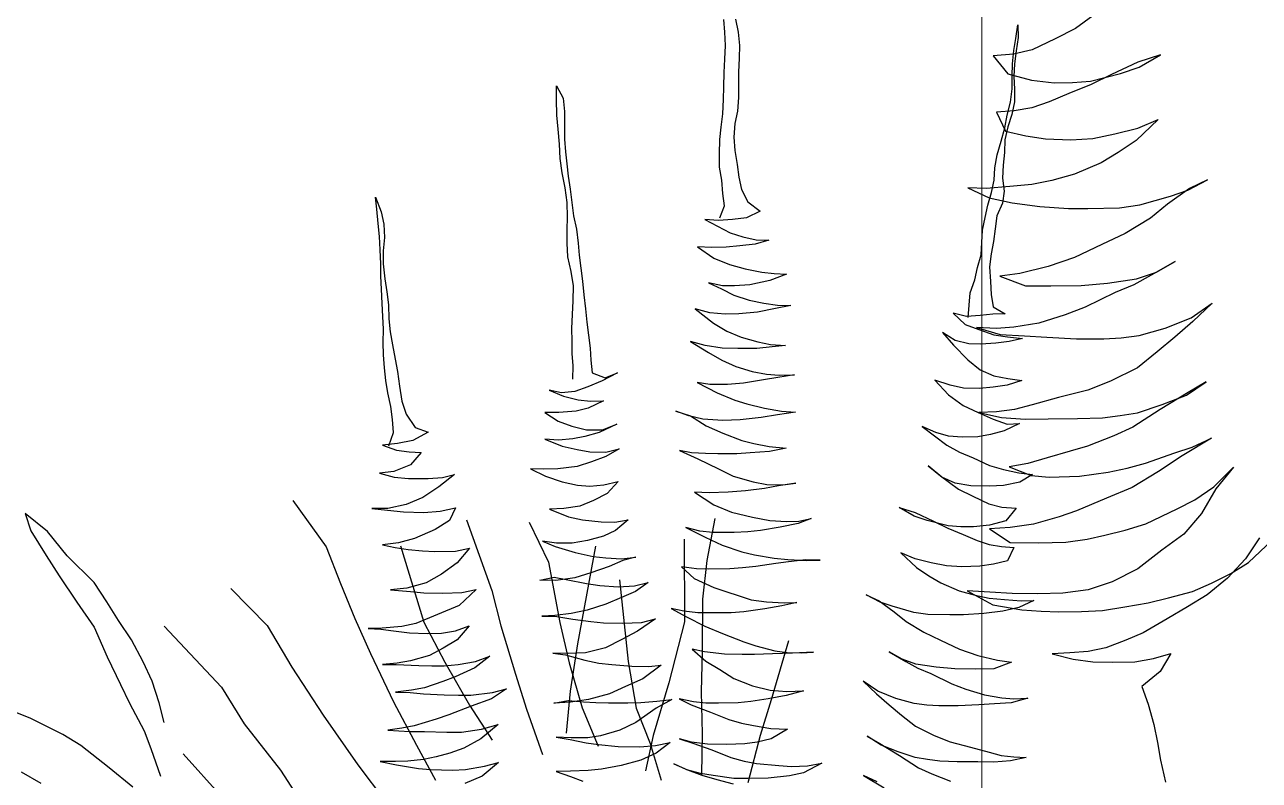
# Model space of a CAD drawing. Header units: metres. Extents: x -58 to 722, y -1100 to 345.
# Drawn here: x 31.8569 to 32.3142, y 104.2276 to 104.5075 of the extents above; entities that cross this region are included whole.
import ezdxf

# ---------------------------------------------------------------- set-up
doc = ezdxf.new("R2010")
doc.units = ezdxf.units.M
doc.header["$MEASUREMENT"] = 0
doc.layers.add('FSR_ARQ_005VEGETACION', color=64, linetype='Continuous')
doc.layers.add('FSR_ARQ_010MUROBAJO', color=33, linetype='Continuous')

# ---------------------------------------------------------------- blocks, each defined once
blk = doc.blocks.new('arbustos 01')
at = {"layer": 'FSR_ARQ_005VEGETACION', "color": 103}
for p, q in [((189.20934, -31.48216), (189.22001, -31.49)), ((188.44885, -31.48852), (188.44868, -31.49366)), ((188.44964, -31.49412), (188.44885, -31.48852)), ((188.56501, -31.48622), (188.56389, -31.4915)), ((188.56939, -31.49154), (188.56991, -31.48627)), ((188.44868, -31.49366), (188.44947, -31.49915)), ((188.56389, -31.4915), (188.56336, -31.497)), ((188.5691, -31.49704), (188.56939, -31.49154)), ((189.22001, -31.49), (189.22833, -31.49422)), ((188.45043, -31.49913), (188.44964, -31.49412)), ((188.56336, -31.497), (188.56355, -31.50226)), ((188.56942, -31.50266), (188.5691, -31.49704)), ((189.22833, -31.49422), (189.23784, -31.49879)), ((189.23784, -31.49879), (189.24551, -31.50061)), ((188.44947, -31.49915), (188.45026, -31.50451)), ((188.4511, -31.50462), (188.45043, -31.49913)), ((188.56355, -31.50226), (188.56375, -31.50799)), ((188.56973, -31.50815), (188.56942, -31.50266)), ((189.1938, -31.50589), (189.18498, -31.50081)), ((189.18498, -31.50081), (189.19434, -31.50385)), ((189.19434, -31.50385), (189.20522, -31.50895)), ((189.24551, -31.50061), (189.25388, -31.50123)), ((189.25388, -31.50123), (189.2478, -31.50868)), ((188.45026, -31.50451), (188.45045, -31.50977)), ((188.45117, -31.50964), (188.4511, -31.50462)), ((188.56375, -31.50799), (188.56382, -31.51325)), ((188.56981, -31.51401), (188.56973, -31.50815)), ((189.20146, -31.50856), (189.1938, -31.50589)), ((189.2139, -31.51163), (189.20146, -31.50856)), ((189.20522, -31.50895), (189.21354, -31.513)), ((189.2478, -31.50868), (189.23819, -31.51128)), ((188.45045, -31.50977), (188.45016, -31.51492)), ((188.45124, -31.5149), (188.45117, -31.50964)), ((188.56382, -31.51325), (188.56377, -31.51839)), ((188.57, -31.51927), (188.56981, -31.51401)), ((188.63866, -31.51355), (188.63598, -31.51873)), ((188.63874, -31.51917), (188.63866, -31.51355)), ((189.21354, -31.513), (189.22272, -31.51671)), ((189.22124, -31.51225), (189.2139, -31.51163)), ((189.22877, -31.51235), (189.22124, -31.51225)), ((189.23819, -31.51128), (189.22877, -31.51235)), ((188.45016, -31.51492), (188.45023, -31.52017)), ((188.45191, -31.52027), (188.45124, -31.5149)), ((188.56377, -31.51839), (188.56421, -31.52401)), ((188.63598, -31.51873), (188.63546, -31.52423)), ((188.63859, -31.52575), (188.63874, -31.51917)), ((189.22272, -31.51671), (189.23088, -31.52024)), ((188.45023, -31.52017), (188.45138, -31.52542)), ((188.45318, -31.52563), (188.45191, -31.52027)), ((188.56421, -31.52401), (188.56535, -31.52913)), ((188.57032, -31.52512), (188.57, -31.51927)), ((188.63546, -31.52423), (188.63541, -31.52961)), ((189.23088, -31.52024), (189.23803, -31.52273)), ((189.23803, -31.52273), (189.2452, -31.52386)), ((189.2452, -31.52386), (189.25254, -31.52447)), ((188.45138, -31.52542), (188.453, -31.53054)), ((188.4542, -31.53088), (188.45318, -31.52563)), ((188.56535, -31.52913), (188.56579, -31.53474)), ((188.57099, -31.53061), (188.57032, -31.52512)), ((188.63807, -31.53149), (188.63859, -31.52575)), ((189.19432, -31.53103), (189.18599, -31.5275)), ((189.18599, -31.5275), (189.1951, -31.53617)), ((189.25254, -31.52447), (189.24884, -31.53228)), ((188.453, -31.53054), (188.45415, -31.5359)), ((188.45571, -31.53636), (188.4542, -31.53088)), ((188.57154, -31.53574), (188.57099, -31.53061)), ((188.63541, -31.52961), (188.63537, -31.53559)), ((188.63755, -31.53759), (188.63807, -31.53149)), ((189.20386, -31.53338), (189.19432, -31.53103)), ((189.2129, -31.53522), (189.20386, -31.53338)), ((189.24044, -31.53422), (189.23239, -31.53548)), ((189.24884, -31.53228), (189.24044, -31.53422)), ((188.45415, -31.5359), (188.45434, -31.54104)), ((188.45735, -31.54207), (188.45571, -31.53636)), ((188.56579, -31.53474), (188.56527, -31.54025)), ((188.57162, -31.5416), (188.57154, -31.53574)), ((188.63537, -31.53559), (188.63508, -31.54074)), ((188.63715, -31.54358), (188.63755, -31.53759)), ((189.1951, -31.53617), (189.20239, -31.54106)), ((189.22195, -31.53585), (189.2129, -31.53522)), ((189.23239, -31.53548), (189.22195, -31.53585)), ((188.45434, -31.54104), (188.45489, -31.54629)), ((188.45837, -31.54732), (188.45735, -31.54207)), ((188.56527, -31.54025), (188.56439, -31.546)), ((188.57157, -31.5471), (188.57162, -31.5416)), ((188.63508, -31.54074), (188.63443, -31.54577)), ((188.6364, -31.54944), (188.63715, -31.54358)), ((189.20239, -31.54106), (189.20951, -31.54526)), ((188.45489, -31.54629), (188.4552, -31.55155)), ((188.45856, -31.55246), (188.45837, -31.54732)), ((188.56439, -31.546), (188.56374, -31.55127)), ((188.57069, -31.55237), (188.57157, -31.5471)), ((188.63443, -31.54577), (188.6339, -31.55079)), ((188.63517, -31.55556), (188.6364, -31.54944)), ((189.20951, -31.54526), (189.22039, -31.55002)), ((188.4552, -31.55155), (188.45444, -31.55694)), ((188.45971, -31.55746), (188.45856, -31.55246)), ((188.56374, -31.55127), (188.56261, -31.5563)), ((188.57029, -31.55787), (188.57069, -31.55237)), ((188.6339, -31.55079), (188.63314, -31.55618)), ((189.17379, -31.55657), (189.16564, -31.55236)), ((189.16564, -31.55236), (189.17312, -31.55588)), ((189.22039, -31.55002), (189.22976, -31.55254)), ((189.22976, -31.55254), (189.23794, -31.55419)), ((189.23794, -31.55419), (189.247, -31.555)), ((188.45444, -31.55694), (188.4551, -31.56195)), ((188.46121, -31.5627), (188.45971, -31.55746)), ((188.56261, -31.5563), (188.55993, -31.56136)), ((188.56964, -31.56302), (188.57029, -31.55787)), ((188.63314, -31.55618), (188.63238, -31.56157)), ((188.63429, -31.56167), (188.63517, -31.55556)), ((188.71316, -31.5594), (188.71085, -31.56541)), ((188.71263, -31.56443), (188.71316, -31.5594)), ((189.17312, -31.55588), (189.18209, -31.56233)), ((189.18094, -31.55906), (189.17379, -31.55657)), ((189.19355, -31.56265), (189.18094, -31.55906)), ((189.25548, -31.55973), (189.24605, -31.56183)), ((189.247, -31.555), (189.25673, -31.55582)), ((189.26426, -31.55558), (189.25548, -31.55973)), ((189.25673, -31.55582), (189.26426, -31.55558)), ((188.4551, -31.56195), (188.45745, -31.56718)), ((188.46236, -31.56783), (188.46121, -31.5627)), ((188.55993, -31.56136), (188.55485, -31.56526)), ((188.57151, -31.568), (188.56964, -31.56302)), ((188.63238, -31.56157), (188.63174, -31.56708)), ((188.63425, -31.56764), (188.63429, -31.56167)), ((188.71211, -31.57029), (188.71263, -31.56443)), ((189.18209, -31.56233), (189.1892, -31.56807)), ((189.20191, -31.56379), (189.19355, -31.56265)), ((189.2149, -31.56414), (189.20191, -31.56379)), ((189.22293, -31.56408), (189.2149, -31.56414)), ((189.23474, -31.56321), (189.22293, -31.56408)), ((189.24605, -31.56183), (189.23474, -31.56321)), ((188.45745, -31.56718), (188.45812, -31.57243)), ((188.46338, -31.57307), (188.46236, -31.56783)), ((188.55485, -31.56526), (188.5605, -31.56793)), ((188.5605, -31.56793), (188.56625, -31.56857)), ((188.56625, -31.56857), (188.57211, -31.56909)), ((188.57211, -31.56909), (188.57772, -31.56865)), ((188.57772, -31.56865), (188.5725, -31.57135)), ((188.63174, -31.56708), (188.6305, -31.5726)), ((188.63432, -31.5729), (188.63425, -31.56764)), ((188.71085, -31.56541), (188.70972, -31.57056)), ((189.1892, -31.56807), (189.19954, -31.57436)), ((188.45812, -31.57243), (188.4589, -31.57768)), ((188.46369, -31.57809), (188.46338, -31.57307)), ((188.56728, -31.57405), (188.56204, -31.5758)), ((188.5725, -31.57135), (188.56728, -31.57405)), ((188.6305, -31.5726), (188.62974, -31.57834)), ((188.63428, -31.5784), (188.63432, -31.5729)), ((188.70972, -31.57056), (188.70944, -31.57607)), ((188.71158, -31.57556), (188.71211, -31.57029)), ((189.19954, -31.57436), (189.20923, -31.57894)), ((188.4589, -31.57768), (188.45981, -31.5828)), ((188.464, -31.58311), (188.46369, -31.57809)), ((188.55656, -31.57695), (188.5513, -31.57714)), ((188.5513, -31.57714), (188.55694, -31.57873)), ((188.56204, -31.5758), (188.55656, -31.57695)), ((188.55694, -31.57873), (188.56329, -31.57949)), ((188.56329, -31.57949), (188.56891, -31.58001)), ((188.56891, -31.58001), (188.57477, -31.58017)), ((188.58075, -31.57985), (188.57399, -31.58448)), ((188.57477, -31.58017), (188.58075, -31.57985)), ((188.62974, -31.57834), (188.62933, -31.58337)), ((188.63412, -31.58402), (188.63428, -31.5784)), ((188.70944, -31.57607), (188.70999, -31.58156)), ((188.7113, -31.58106), (188.71158, -31.57556)), ((189.20923, -31.57894), (189.22044, -31.58422)), ((188.45981, -31.5828), (188.46048, -31.58805)), ((188.46539, -31.58835), (188.464, -31.58311)), ((188.57399, -31.58448), (188.56746, -31.5872)), ((188.62933, -31.58337), (188.62868, -31.58864)), ((188.63264, -31.59002), (188.63412, -31.58402)), ((188.70999, -31.58156), (188.71006, -31.58694)), ((188.71102, -31.58692), (188.7113, -31.58106)), ((189.22044, -31.58422), (189.23133, -31.58796)), ((188.46048, -31.58805), (188.46008, -31.59416)), ((188.46653, -31.59347), (188.46539, -31.58835)), ((188.55423, -31.59025), (188.5491, -31.5908)), ((188.56103, -31.58896), (188.55423, -31.59025)), ((188.56746, -31.5872), (188.56103, -31.58896)), ((188.62868, -31.58864), (188.62804, -31.59403)), ((188.63177, -31.59589), (188.63264, -31.59002)), ((188.71006, -31.58694), (188.70943, -31.59304)), ((188.71097, -31.59194), (188.71102, -31.58692)), ((189.18667, -31.59026), (189.17904, -31.58588)), ((189.17904, -31.58588), (189.18888, -31.59149)), ((189.19484, -31.5931), (189.18667, -31.59026)), ((189.23133, -31.58796), (189.24292, -31.59085)), ((188.46008, -31.59416), (188.4598, -31.59954)), ((188.4684, -31.59882), (188.46653, -31.59347)), ((188.5491, -31.5908), (188.54408, -31.5911)), ((188.54408, -31.5911), (188.55093, -31.59376)), ((188.55093, -31.59376), (188.5592, -31.59556)), ((188.57044, -31.59588), (188.57617, -31.59473)), ((188.57617, -31.59473), (188.57082, -31.59719)), ((188.62804, -31.59403), (188.6274, -31.59965)), ((188.70943, -31.59304), (188.70855, -31.59843)), ((188.71068, -31.59733), (188.71097, -31.59194)), ((189.18888, -31.59149), (189.19601, -31.59551)), ((189.20679, -31.59481), (189.19484, -31.5931)), ((189.21772, -31.59581), (189.20679, -31.59481)), ((189.25111, -31.59199), (189.24063, -31.59595)), ((189.24292, -31.59085), (189.25111, -31.59199)), ((188.4598, -31.59954), (188.45903, -31.60457)), ((188.46882, -31.60384), (188.4684, -31.59882)), ((188.5592, -31.59556), (188.56542, -31.59595)), ((188.56571, -31.59977), (188.55941, -31.60177)), ((188.56542, -31.59595), (188.57044, -31.59588)), ((188.57082, -31.59719), (188.56571, -31.59977)), ((188.6274, -31.59965), (188.62676, -31.6054)), ((188.63185, -31.6021), (188.63177, -31.59589)), ((188.70855, -31.59843), (188.7079, -31.60382)), ((188.7104, -31.60319), (188.71068, -31.59733)), ((189.19601, -31.59551), (189.20366, -31.5987)), ((189.20366, -31.5987), (189.21606, -31.60468)), ((189.2302, -31.59598), (189.21772, -31.59581)), ((189.24063, -31.59595), (189.2302, -31.59598)), ((188.45903, -31.60457), (188.45405, -31.60739)), ((188.46925, -31.60897), (188.46882, -31.60384)), ((188.54772, -31.60384), (188.54222, -31.60404)), ((188.54222, -31.60404), (188.54858, -31.60527)), ((188.55345, -31.60305), (188.54772, -31.60384)), ((188.54858, -31.60527), (188.55601, -31.60672)), ((188.55941, -31.60177), (188.55345, -31.60305)), ((188.58169, -31.60541), (188.57412, -31.61126)), ((188.57562, -31.60705), (188.58169, -31.60541)), ((188.62676, -31.6054), (188.62623, -31.61091)), ((188.63217, -31.60772), (188.63185, -31.6021)), ((188.7079, -31.60382), (188.70774, -31.60956)), ((188.71024, -31.60857), (188.7104, -31.60319)), ((189.1724, -31.60904), (189.16376, -31.60311)), ((189.16376, -31.60311), (189.17169, -31.61057)), ((189.21606, -31.60468), (189.22422, -31.60787)), ((188.45405, -31.60739), (188.45907, -31.60756)), ((188.45907, -31.60756), (188.46434, -31.6082)), ((188.46434, -31.6082), (188.46996, -31.60849)), ((188.46996, -31.60849), (188.47544, -31.60722)), ((188.47544, -31.60722), (188.47049, -31.61183)), ((188.55601, -31.60672), (188.56367, -31.60745)), ((188.56367, -31.60745), (188.56929, -31.60762)), ((188.56929, -31.60762), (188.57562, -31.60705)), ((188.63236, -31.61345), (188.63217, -31.60772)), ((188.70774, -31.60956), (188.70722, -31.61483)), ((188.70995, -31.61383), (188.71024, -31.60857)), ((189.17169, -31.61057), (189.17913, -31.617)), ((189.18311, -31.61329), (189.1724, -31.60904)), ((189.22422, -31.60787), (189.23512, -31.61126)), ((188.4649, -31.61393), (188.45871, -31.61605)), ((188.47049, -31.61183), (188.4649, -31.61393)), ((188.47464, -31.61846), (188.47985, -31.61517)), ((188.47985, -31.61517), (188.47538, -31.62037)), ((188.56855, -31.61456), (188.56272, -31.61703)), ((188.57412, -31.61126), (188.56855, -31.61456)), ((188.62623, -31.61091), (188.62559, -31.61618)), ((188.63232, -31.61871), (188.63236, -31.61345)), ((188.70722, -31.61483), (188.70621, -31.62022)), ((188.71002, -31.61921), (188.70995, -31.61383)), ((189.19384, -31.61634), (189.18311, -31.61329)), ((189.23512, -31.61126), (189.24535, -31.61294)), ((189.24535, -31.61294), (189.25253, -31.61355)), ((189.26074, -31.61315), (189.25096, -31.61592)), ((189.25253, -31.61355), (189.26074, -31.61315)), ((188.4531, -31.61696), (188.4469, -31.61765)), ((188.4469, -31.61765), (188.45241, -31.61889)), ((188.45241, -31.61889), (188.45792, -31.61953)), ((188.45871, -31.61605), (188.4531, -31.61696)), ((188.45792, -31.61953), (188.46402, -31.61992)), ((188.46402, -31.61992), (188.46904, -31.61974)), ((188.46904, -31.61974), (188.47464, -31.61846)), ((188.47538, -31.62037), (188.46937, -31.62643)), ((188.55069, -31.62006), (188.54448, -31.6205)), ((188.54448, -31.6205), (188.54999, -31.62103)), ((188.55581, -31.61892), (188.55069, -31.62006)), ((188.56272, -31.61703), (188.55581, -31.61892)), ((188.57055, -31.62158), (188.57759, -31.62053)), ((188.58355, -31.6189), (188.5762, -31.62342)), ((188.57759, -31.62053), (188.58355, -31.6189)), ((188.62559, -31.61618), (188.62482, -31.62156)), ((188.63227, -31.62385), (188.63232, -31.61871)), ((188.70621, -31.62022), (188.7051, -31.62609)), ((188.70998, -31.62435), (188.71002, -31.61921)), ((189.17913, -31.617), (189.1864, -31.62308)), ((189.20118, -31.6173), (189.19384, -31.61634)), ((189.20836, -31.61774), (189.20118, -31.6173)), ((189.21964, -31.61772), (189.20836, -31.61774)), ((189.23179, -31.61703), (189.21964, -31.61772)), ((189.24103, -31.61647), (189.23179, -31.61703)), ((189.25096, -31.61592), (189.24103, -31.61647)), ((188.54999, -31.62103), (188.55633, -31.62166)), ((188.55633, -31.62166), (188.5641, -31.62167)), ((188.5641, -31.62167), (188.57055, -31.62158)), ((188.5762, -31.62342), (188.57062, -31.62648)), ((188.62482, -31.62156), (188.62453, -31.62659)), ((188.63186, -31.62888), (188.63227, -31.62385)), ((188.70945, -31.62962), (188.70998, -31.62435)), ((189.1864, -31.62308), (189.19452, -31.62969)), ((188.4644, -31.63044), (188.4587, -31.63291)), ((188.46937, -31.62643), (188.4644, -31.63044)), ((188.56492, -31.62919), (188.55825, -31.6312)), ((188.57062, -31.62648), (188.56492, -31.62919)), ((188.62453, -31.62659), (188.62401, -31.63174)), ((188.63205, -31.63438), (188.63186, -31.62888)), ((188.7051, -31.62609), (188.70421, -31.63113)), ((188.70892, -31.63489), (188.70945, -31.62962)), ((189.19452, -31.62969), (189.20556, -31.63514)), ((188.45298, -31.63406), (188.44725, -31.63485)), ((188.44725, -31.63485), (188.45325, -31.6368)), ((188.4587, -31.63291), (188.45298, -31.63406)), ((188.47668, -31.63685), (188.48299, -31.63473)), ((188.48299, -31.63473), (188.47733, -31.64078)), ((188.54704, -31.63266), (188.54082, -31.63263)), ((188.54082, -31.63263), (188.54765, -31.63361)), ((188.55229, -31.63235), (188.54704, -31.63266)), ((188.54765, -31.63361), (188.55352, -31.63461)), ((188.55825, -31.6312), (188.55229, -31.63235)), ((188.55352, -31.63461), (188.56178, -31.63593)), ((188.56178, -31.63593), (188.56837, -31.63656)), ((188.58079, -31.63579), (188.5726, -31.63997)), ((188.57566, -31.63658), (188.58079, -31.63579)), ((188.61866, -31.63384), (188.61361, -31.63176)), ((188.61361, -31.63176), (188.61987, -31.63502)), ((188.62401, -31.63174), (188.61866, -31.63384)), ((188.61987, -31.63502), (188.62576, -31.63757)), ((188.70421, -31.63113), (188.70334, -31.63723)), ((188.70815, -31.63992), (188.70892, -31.63489)), ((189.17436, -31.64087), (189.16623, -31.63546)), ((189.16623, -31.63546), (189.17369, -31.63984)), ((189.20556, -31.63514), (189.21491, -31.63886)), ((188.45325, -31.6368), (188.459, -31.63768)), ((188.459, -31.63768), (188.46463, -31.6382)), ((188.46463, -31.6382), (188.4712, -31.638)), ((188.4712, -31.638), (188.47668, -31.63685)), ((188.47733, -31.64078), (188.4713, -31.64517)), ((188.5726, -31.63997), (188.56534, -31.64293)), ((188.56837, -31.63656), (188.57566, -31.63658)), ((188.62576, -31.63757), (188.63116, -31.63941)), ((188.63116, -31.63941), (188.63667, -31.63993)), ((188.6418, -31.63891), (188.63585, -31.64138)), ((188.63667, -31.63993), (188.6418, -31.63891)), ((188.70334, -31.63723), (188.70234, -31.64334)), ((188.70692, -31.64555), (188.70815, -31.63992)), ((189.17369, -31.63984), (189.18522, -31.64683)), ((189.18439, -31.64477), (189.17436, -31.64087)), ((189.21491, -31.63886), (189.22701, -31.64193)), ((188.4713, -31.64517), (188.46524, -31.64812)), ((188.56035, -31.64456), (188.55308, -31.64633)), ((188.56534, -31.64293), (188.56035, -31.64456)), ((188.62476, -31.64344), (188.61938, -31.64328)), ((188.61938, -31.64328), (188.62564, -31.6463)), ((188.62978, -31.6429), (188.62476, -31.64344)), ((188.63585, -31.64138), (188.62978, -31.6429)), ((188.70234, -31.64334), (188.70062, -31.64875)), ((188.70615, -31.65094), (188.70692, -31.64555)), ((189.19444, -31.64816), (189.18439, -31.64477)), ((189.22701, -31.64193), (189.23791, -31.64498)), ((189.23791, -31.64498), (189.24507, -31.64679)), ((188.45894, -31.65083), (188.45323, -31.65282)), ((188.46524, -31.64812), (188.45894, -31.65083)), ((188.54616, -31.6475), (188.54031, -31.64794)), ((188.54031, -31.64794), (188.54774, -31.64903)), ((188.55308, -31.64633), (188.54616, -31.6475)), ((188.54774, -31.64903), (188.55444, -31.65013)), ((188.55444, -31.65013), (188.56306, -31.65109)), ((188.56306, -31.65109), (188.57024, -31.65135)), ((188.57024, -31.65135), (188.57848, -31.65088)), ((188.5836, -31.6495), (188.57708, -31.65353)), ((188.57848, -31.65088), (188.5842, -31.64949)), ((188.58967, -31.6475), (188.5836, -31.6495)), ((188.5842, -31.64949), (188.58967, -31.6475)), ((188.62564, -31.6463), (188.63068, -31.64755)), ((188.63068, -31.64755), (188.63774, -31.64805)), ((188.63774, -31.64805), (188.64347, -31.64809)), ((188.64347, -31.64809), (188.63802, -31.65163)), ((188.70062, -31.64875), (188.69687, -31.65418)), ((188.70587, -31.65633), (188.70615, -31.65094)), ((189.18522, -31.64683), (189.19641, -31.65417)), ((189.2016, -31.64928), (189.19444, -31.64816)), ((189.20894, -31.65023), (189.2016, -31.64928)), ((189.2192, -31.65054), (189.20894, -31.65023)), ((189.23133, -31.65071), (189.2192, -31.65054)), ((189.24074, -31.65084), (189.23133, -31.65071)), ((189.25049, -31.65011), (189.24074, -31.65084)), ((189.24507, -31.64679), (189.25258, -31.64775)), ((189.25975, -31.64802), (189.25049, -31.65011)), ((189.25258, -31.64775), (189.25975, -31.64802)), ((188.45323, -31.65282), (188.44821, -31.65253)), ((188.44821, -31.65253), (188.45446, -31.65556)), ((188.45446, -31.65556), (188.4601, -31.65715)), ((188.47745, -31.65787), (188.48257, -31.65637)), ((188.48257, -31.65637), (188.48827, -31.65378)), ((188.48827, -31.65378), (188.48318, -31.65768)), ((188.57708, -31.65353), (188.57031, -31.65661)), ((188.61978, -31.65522), (188.61389, -31.65291)), ((188.61389, -31.65291), (188.62111, -31.65628)), ((188.62636, -31.65525), (188.61978, -31.65522)), ((188.62111, -31.65628), (188.62699, -31.658)), ((188.63243, -31.65374), (188.62636, -31.65525)), ((188.63802, -31.65163), (188.63243, -31.65374)), ((188.69687, -31.65418), (188.69152, -31.65616)), ((188.69152, -31.65616), (188.6979, -31.65954)), ((188.70768, -31.66177), (188.70587, -31.65633)), ((189.19641, -31.65417), (189.20422, -31.65769)), ((188.4601, -31.65715), (188.46526, -31.65804)), ((188.46526, -31.65804), (188.47171, -31.65819)), ((188.47171, -31.65819), (188.47745, -31.65787)), ((188.48318, -31.65768), (188.47809, -31.66157)), ((188.55746, -31.66085), (188.55114, -31.66213)), ((188.56246, -31.65959), (188.55746, -31.66085)), ((188.57031, -31.65661), (188.56246, -31.65959)), ((188.62699, -31.658), (188.63203, -31.65888)), ((188.63203, -31.65888), (188.63789, -31.6594)), ((188.6435, -31.65909), (188.63637, -31.66193)), ((188.63789, -31.6594), (188.6435, -31.65909)), ((188.6979, -31.65954), (188.70414, -31.66089)), ((188.70414, -31.66089), (188.71036, -31.66153)), ((189.17202, -31.66238), (189.16403, -31.65869)), ((189.16403, -31.65869), (189.17607, -31.66586)), ((189.20422, -31.65769), (189.21511, -31.66194)), ((188.47287, -31.66439), (188.46729, -31.66674)), ((188.47809, -31.66157), (188.47287, -31.66439)), ((188.55114, -31.66213), (188.54422, -31.66282)), ((188.54422, -31.66282), (188.55105, -31.66417)), ((188.55105, -31.66417), (188.55906, -31.66466)), ((188.55906, -31.66466), (188.56445, -31.66506)), ((188.56445, -31.66506), (188.57234, -31.66507)), ((188.57234, -31.66507), (188.57736, -31.665)), ((188.57736, -31.665), (188.58309, -31.66469)), ((188.5881, -31.66366), (188.5805, -31.66711)), ((188.58309, -31.66469), (188.5881, -31.66366)), ((188.61847, -31.66445), (188.61296, -31.66309)), ((188.61296, -31.66309), (188.61838, -31.66612)), ((188.61838, -31.66612), (188.62427, -31.66843)), ((188.62493, -31.66424), (188.61847, -31.66445)), ((188.63017, -31.66333), (188.62493, -31.66424)), ((188.63637, -31.66193), (188.63017, -31.66333)), ((188.6994, -31.6643), (188.69438, -31.66449)), ((188.69438, -31.66449), (188.69887, -31.66957)), ((188.70453, -31.66352), (188.6994, -31.6643)), ((188.71036, -31.66153), (188.70453, -31.66352)), ((189.17916, -31.6647), (189.17202, -31.66238)), ((189.17607, -31.66586), (189.1859, -31.67232)), ((189.19125, -31.66897), (189.17916, -31.6647)), ((189.21511, -31.66194), (189.22226, -31.66392)), ((189.22226, -31.66392), (189.23163, -31.66678)), ((188.4548, -31.67157), (188.44848, -31.67297)), ((188.46051, -31.66982), (188.4548, -31.67157)), ((188.46729, -31.66674), (188.46051, -31.66982)), ((188.48007, -31.67469), (188.48574, -31.67007)), ((188.48574, -31.67007), (188.48066, -31.67409)), ((188.57207, -31.67129), (188.56601, -31.67424)), ((188.5805, -31.66711), (188.57207, -31.67129)), ((188.62427, -31.66843), (188.63015, -31.67026)), ((188.63015, -31.67026), (188.63817, -31.67123)), ((188.63817, -31.67123), (188.64391, -31.67139)), ((188.64941, -31.6712), (188.64323, -31.67427)), ((188.64391, -31.67139), (188.64941, -31.6712)), ((188.69887, -31.66957), (188.70573, -31.67235)), ((189.16307, -31.67868), (189.15498, -31.67053)), ((189.15498, -31.67053), (189.16221, -31.67952)), ((189.19874, -31.67095), (189.19125, -31.66897)), ((189.20659, -31.6726), (189.19874, -31.67095)), ((189.23163, -31.66678), (189.23963, -31.66912)), ((189.24731, -31.67042), (189.2382, -31.67405)), ((189.23963, -31.66912), (189.24731, -31.67042)), ((188.44848, -31.67297), (188.44275, -31.67353)), ((188.44275, -31.67353), (188.44806, -31.6768)), ((188.48066, -31.67409), (188.4732, -31.67957)), ((188.4746, -31.67716), (188.48007, -31.67469)), ((188.55779, -31.67663), (188.55219, -31.67766)), ((188.56601, -31.67424), (188.55779, -31.67663)), ((188.61925, -31.67782), (188.61338, -31.67647)), ((188.61338, -31.67647), (188.61787, -31.68143)), ((188.63645, -31.67663), (188.63001, -31.67792)), ((188.64323, -31.67427), (188.63645, -31.67663)), ((188.68568, -31.67489), (188.68064, -31.67364)), ((188.68064, -31.67364), (188.68716, -31.6787)), ((188.69154, -31.67529), (188.68568, -31.67489)), ((188.69967, -31.67518), (188.69154, -31.67529)), ((188.70552, -31.67474), (188.69967, -31.67518)), ((188.71159, -31.6731), (188.70552, -31.67474)), ((188.70573, -31.67235), (188.71159, -31.6731)), ((189.1859, -31.67232), (189.19675, -31.67896)), ((189.21836, -31.6743), (189.20659, -31.6726)), ((189.23084, -31.67464), (189.21836, -31.6743)), ((189.2382, -31.67405), (189.23084, -31.67464)), ((188.44806, -31.6768), (188.45477, -31.67815)), ((188.45477, -31.67815), (188.46051, -31.67843)), ((188.46051, -31.67843), (188.46816, -31.67832)), ((188.4732, -31.67957), (188.46738, -31.68252)), ((188.46816, -31.67832), (188.4746, -31.67716)), ((188.54562, -31.67787), (188.54023, -31.6771)), ((188.54023, -31.6771), (188.5473, -31.67832)), ((188.55219, -31.67766), (188.54562, -31.67787)), ((188.5473, -31.67832), (188.55305, -31.67932)), ((188.55305, -31.67932), (188.56095, -31.68029)), ((188.56095, -31.68029), (188.56813, -31.68091)), ((188.56813, -31.68091), (188.57591, -31.68116)), ((188.58188, -31.68084), (188.57394, -31.68609)), ((188.57591, -31.68116), (188.58188, -31.68084)), ((188.61787, -31.68143), (188.62353, -31.68434)), ((188.625, -31.67834), (188.61925, -31.67782)), ((188.63001, -31.67792), (188.625, -31.67834)), ((188.68716, -31.6787), (188.69368, -31.68303)), ((189.16221, -31.67952), (189.16822, -31.68969)), ((189.17087, -31.68408), (189.16307, -31.67868)), ((189.19675, -31.67896), (189.20729, -31.68338)), ((188.46073, -31.68571), (188.45537, -31.68698)), ((188.46738, -31.68252), (188.46073, -31.68571)), ((188.57394, -31.68609), (188.56669, -31.68906)), ((188.62353, -31.68434), (188.62918, -31.68666)), ((188.62918, -31.68666), (188.63564, -31.68764)), ((188.69368, -31.68303), (188.70053, -31.68593)), ((188.70053, -31.68593), (188.70808, -31.68762)), ((189.17817, -31.68777), (189.17087, -31.68408)), ((189.20729, -31.68338), (189.21954, -31.68851)), ((188.45537, -31.68698), (188.44952, -31.68742)), ((188.44952, -31.68742), (188.45377, -31.69262)), ((188.49114, -31.68925), (188.48354, -31.69282)), ((188.48617, -31.69254), (188.49152, -31.69068)), ((188.49769, -31.68713), (188.49114, -31.68925)), ((188.49152, -31.69068), (188.49769, -31.68713)), ((188.53901, -31.69278), (188.53385, -31.69166)), ((188.53385, -31.69166), (188.53926, -31.69373)), ((188.55811, -31.69121), (188.55096, -31.6925)), ((188.56669, -31.68906), (188.55811, -31.69121)), ((188.63378, -31.69102), (188.62806, -31.69229)), ((188.64162, -31.6878), (188.63378, -31.69102)), ((188.63564, -31.68764), (188.64162, -31.6878)), ((188.68658, -31.68863), (188.68023, -31.68728)), ((188.68023, -31.68728), (188.68281, -31.6925)), ((188.69328, -31.68925), (188.68658, -31.68863)), ((188.70165, -31.68902), (188.69328, -31.68925)), ((188.70821, -31.68833), (188.70165, -31.68902)), ((188.70808, -31.68762), (188.71478, -31.68764)), ((188.71478, -31.68764), (188.70821, -31.68833)), ((188.84822, -31.69704), (188.85738, -31.68964)), ((188.85738, -31.68964), (188.85506, -31.69679)), ((189.16822, -31.68969), (189.17546, -31.69817)), ((189.19108, -31.69393), (189.17817, -31.68777)), ((189.21954, -31.68851), (189.22668, -31.691)), ((189.22668, -31.691), (189.23724, -31.69405)), ((188.45377, -31.69262), (188.46049, -31.69444)), ((188.46049, -31.69444), (188.46707, -31.69519)), ((188.46707, -31.69519), (188.47233, -31.69512)), ((188.47772, -31.69565), (188.4713, -31.69824)), ((188.47233, -31.69512), (188.47747, -31.69469)), ((188.47747, -31.69469), (188.48617, -31.69254)), ((188.48354, -31.69282), (188.47772, -31.69565)), ((188.54403, -31.69295), (188.53901, -31.69278)), ((188.53926, -31.69373), (188.54669, -31.69531)), ((188.55096, -31.6925), (188.54403, -31.69295)), ((188.54669, -31.69531), (188.55472, -31.69663)), ((188.55472, -31.69663), (188.55998, -31.69716)), ((188.57433, -31.69744), (188.5797, -31.69689)), ((188.58554, -31.69538), (188.57759, -31.69943)), ((188.5797, -31.69689), (188.58554, -31.69538)), ((188.61468, -31.69319), (188.60917, -31.69231)), ((188.60917, -31.69231), (188.61437, -31.69666)), ((188.61437, -31.69666), (188.61942, -31.69898)), ((188.6203, -31.69311), (188.61468, -31.69319)), ((188.62806, -31.69229), (188.6203, -31.69311)), ((188.68281, -31.6925), (188.6886, -31.69625)), ((188.6886, -31.69625), (188.69713, -31.69996)), ((189.19959, -31.69644), (189.19108, -31.69393)), ((189.20794, -31.69861), (189.19959, -31.69644)), ((189.23724, -31.69405), (189.24697, -31.69538)), ((189.25534, -31.696), (189.24689, -31.70153)), ((189.24697, -31.69538), (189.25534, -31.696)), ((188.4656, -31.70071), (188.4606, -31.70245)), ((188.4713, -31.69824), (188.4656, -31.70071)), ((188.55998, -31.69716), (188.56561, -31.69744)), ((188.56561, -31.69744), (188.57433, -31.69744)), ((188.57759, -31.69943), (188.57058, -31.70263)), ((188.61942, -31.69898), (188.6259, -31.70069)), ((188.6259, -31.70069), (188.63225, -31.7018)), ((188.63225, -31.7018), (188.63871, -31.70183)), ((188.63871, -31.70183), (188.64443, -31.70103)), ((188.64443, -31.70103), (188.6392, -31.70325)), ((188.69713, -31.69996), (188.70373, -31.70178)), ((188.70373, -31.70178), (188.71032, -31.70253)), ((189.1488, -31.70977), (189.13918, -31.70075)), ((189.14432, -31.69962), (189.15002, -31.70825)), ((189.17546, -31.69817), (189.18443, -31.70479)), ((189.21527, -31.70025), (189.20794, -31.69861)), ((189.22398, -31.70139), (189.21527, -31.70025)), ((189.23526, -31.70171), (189.22398, -31.70139)), ((189.24689, -31.70153), (189.23526, -31.70171)), ((188.45559, -31.70324), (188.45045, -31.70367)), ((188.45045, -31.70367), (188.45304, -31.70913)), ((188.4606, -31.70245), (188.45559, -31.70324)), ((188.49698, -31.70578), (188.49061, -31.71185)), ((188.49116, -31.70825), (188.49698, -31.70578)), ((188.55724, -31.70664), (188.54913, -31.70806)), ((188.56249, -31.70549), (188.55724, -31.70664)), ((188.57058, -31.70263), (188.56249, -31.70549)), ((188.63099, -31.70576), (188.6236, -31.70741)), ((188.6392, -31.70325), (188.63099, -31.70576)), ((188.68035, -31.70509), (188.67459, -31.70385)), ((188.67459, -31.70385), (188.67958, -31.71)), ((188.68884, -31.70533), (188.68035, -31.70509)), ((188.69386, -31.70502), (188.68884, -31.70533)), ((188.69983, -31.70446), (188.69386, -31.70502)), ((188.70508, -31.70368), (188.69983, -31.70446)), ((188.71032, -31.70253), (188.70508, -31.70368)), ((189.18443, -31.70479), (189.19442, -31.71244)), ((188.45304, -31.70913), (188.45891, -31.71048)), ((188.45891, -31.71048), (188.46455, -31.71136)), ((188.46455, -31.71136), (188.47184, -31.71162)), ((188.47184, -31.71162), (188.47817, -31.71118)), ((188.47817, -31.71118), (188.48449, -31.7099)), ((188.48449, -31.7099), (188.49116, -31.70825)), ((188.49061, -31.71185), (188.48552, -31.71526)), ((188.53026, -31.7088), (188.53611, -31.70872)), ((188.53588, -31.70896), (188.53026, -31.7088)), ((188.54352, -31.70862), (188.53588, -31.70896)), ((188.53611, -31.70872), (188.5433, -31.70958)), ((188.5433, -31.70958), (188.54845, -31.71022)), ((188.54913, -31.70806), (188.54352, -31.70862)), ((188.54845, -31.71022), (188.55671, -31.71143)), ((188.55671, -31.71143), (188.56222, -31.71207)), ((188.56222, -31.71207), (188.56736, -31.71248)), ((188.58111, -31.71241), (188.58732, -31.71161)), ((188.58732, -31.71161), (188.582, -31.71634)), ((188.61202, -31.70829), (188.60603, -31.70765)), ((188.60603, -31.70765), (188.61143, -31.70901)), ((188.61143, -31.70901), (188.61708, -31.71144)), ((188.61847, -31.70796), (188.61202, -31.70829)), ((188.61708, -31.71144), (188.62465, -31.71409)), ((188.6236, -31.70741), (188.61847, -31.70796)), ((188.67958, -31.71), (188.68598, -31.71457)), ((189.15609, -31.71432), (189.1488, -31.70977)), ((189.15002, -31.70825), (189.15743, -31.71622)), ((188.48552, -31.71526), (188.48054, -31.7182)), ((188.56736, -31.71248), (188.57597, -31.7126)), ((188.582, -31.71634), (188.57392, -31.72016)), ((188.57597, -31.7126), (188.58111, -31.71241)), ((188.62465, -31.71409), (188.63113, -31.71616)), ((188.63472, -31.71682), (188.62638, -31.71849)), ((188.63113, -31.71616), (188.63903, -31.71724)), ((188.63973, -31.7158), (188.63472, -31.71682)), ((188.63903, -31.71724), (188.64561, -31.71703)), ((188.64561, -31.71703), (188.63973, -31.7158)), ((188.68598, -31.71457), (188.69236, -31.71819)), ((189.16407, -31.71836), (189.15609, -31.71432)), ((189.15743, -31.71622), (189.16589, -31.72317)), ((189.19442, -31.71244), (189.20495, -31.71772)), ((188.47293, -31.72153), (188.46638, -31.72329)), ((188.48054, -31.7182), (188.47293, -31.72153)), ((188.57392, -31.72016), (188.55857, -31.72515)), ((188.60655, -31.71948), (188.60103, -31.718)), ((188.60103, -31.718), (188.60622, -31.72175)), ((188.60622, -31.72175), (188.61199, -31.72419)), ((188.61337, -31.71986), (188.60655, -31.71948)), ((188.62089, -31.71928), (188.61337, -31.71986)), ((188.62638, -31.71849), (188.62089, -31.71928)), ((188.67771, -31.72222), (188.67172, -31.72086)), ((188.67172, -31.72086), (188.67874, -31.72746)), ((188.68549, -31.72247), (188.67771, -31.72222)), ((188.69337, -31.72224), (188.68549, -31.72247)), ((188.69236, -31.71819), (188.70028, -31.72036)), ((188.69875, -31.72181), (188.69337, -31.72224)), ((188.7071, -31.7211), (188.69875, -31.72181)), ((188.70028, -31.72036), (188.7071, -31.7211)), ((189.17189, -31.72171), (189.16407, -31.71836)), ((189.18177, -31.72441), (189.17189, -31.72171)), ((189.20495, -31.71772), (189.21482, -31.7211)), ((189.21482, -31.7211), (189.22523, -31.72244)), ((189.24609, -31.72255), (189.25533, -31.72199)), ((189.26457, -31.72143), (189.25406, -31.72727)), ((189.25533, -31.72199), (189.26457, -31.72143)), ((188.44752, -31.72558), (188.44226, -31.72541)), ((188.44226, -31.72541), (188.4484, -31.72832)), ((188.45433, -31.72501), (188.44752, -31.72558)), ((188.46066, -31.72445), (188.45433, -31.72501)), ((188.46638, -31.72329), (188.46066, -31.72445)), ((188.50598, -31.72562), (188.49971, -31.73013)), ((188.50051, -31.72785), (188.50551, -31.72611)), ((188.50551, -31.72611), (188.51121, -31.72316)), ((188.51121, -31.72316), (188.50598, -31.72562)), ((188.54508, -31.72641), (188.53982, -31.72624)), ((188.53982, -31.72624), (188.54593, -31.72771)), ((188.55225, -31.72607), (188.54508, -31.72641)), ((188.55857, -31.72515), (188.55225, -31.72607)), ((188.61199, -31.72419), (188.61837, -31.72697)), ((188.61837, -31.72697), (188.62605, -31.72937)), ((188.67874, -31.72746), (188.69665, -31.73499)), ((189.16589, -31.72317), (189.17386, -31.72807)), ((189.19012, -31.72641), (189.18177, -31.72441)), ((189.19968, -31.72807), (189.19012, -31.72641)), ((189.22523, -31.72244), (189.23548, -31.72275)), ((189.23548, -31.72275), (189.24609, -31.72255)), ((189.25406, -31.72727), (189.24206, -31.72933)), ((188.4484, -31.72832), (188.45499, -31.72978)), ((188.45499, -31.72978), (188.4629, -31.73075)), ((188.4629, -31.73075), (188.47115, -31.73136)), ((188.47115, -31.73136), (188.47677, -31.7314)), ((188.47677, -31.7314), (188.48585, -31.73116)), ((188.48585, -31.73116), (188.4917, -31.73036)), ((188.4917, -31.73036), (188.50051, -31.72785)), ((188.49971, -31.73013), (188.49474, -31.73414)), ((188.54593, -31.72771), (188.553, -31.72893)), ((188.553, -31.72893), (188.56163, -31.73013)), ((188.56163, -31.73013), (188.56689, -31.73054)), ((188.56689, -31.73054), (188.57538, -31.73054)), ((188.57538, -31.73054), (188.58052, -31.73047)), ((188.58521, -31.7322), (188.57773, -31.73601)), ((188.58052, -31.73047), (188.58625, -31.72991)), ((188.59149, -31.72877), (188.58521, -31.7322)), ((188.58625, -31.72991), (188.59149, -31.72877)), ((188.62605, -31.72937), (188.63264, -31.73084)), ((188.63947, -31.73194), (188.63196, -31.73312)), ((188.63264, -31.73084), (188.63947, -31.73158)), ((188.63947, -31.73158), (188.64473, -31.73187)), ((188.64473, -31.73187), (188.63947, -31.73194)), ((189.20889, -31.72957), (189.19968, -31.72807)), ((189.2176, -31.73003), (189.20889, -31.72957)), ((189.22683, -31.73015), (189.2176, -31.73003)), ((189.23419, -31.72991), (189.22683, -31.73015)), ((189.24206, -31.72933), (189.23419, -31.72991)), ((188.49474, -31.73414), (188.48751, -31.73855)), ((188.57773, -31.73601), (188.57035, -31.73898)), ((188.60376, -31.73446), (188.59801, -31.73298)), ((188.59801, -31.73298), (188.60537, -31.73814)), ((188.61142, -31.73483), (188.60376, -31.73446)), ((188.61931, -31.73461), (188.61142, -31.73483)), ((188.62456, -31.73406), (188.61931, -31.73461)), ((188.63196, -31.73312), (188.62456, -31.73406)), ((188.68032, -31.73796), (188.67467, -31.73589)), ((188.67467, -31.73589), (188.67965, -31.74168)), ((188.69665, -31.73499), (188.70241, -31.73611)), ((188.70241, -31.73611), (188.71043, -31.73683)), ((188.71103, -31.7373), (188.70578, -31.73797)), ((188.71043, -31.73683), (188.71629, -31.73699)), ((188.71629, -31.73699), (188.71103, -31.7373)), ((188.48074, -31.74175), (188.4729, -31.74544)), ((188.48751, -31.73855), (188.48074, -31.74175)), ((188.56168, -31.74244), (188.55668, -31.74418)), ((188.57035, -31.73898), (188.56168, -31.74244)), ((188.60537, -31.73814), (188.61187, -31.74152)), ((188.61187, -31.74152), (188.61861, -31.7449)), ((188.67965, -31.74168), (188.68532, -31.74507)), ((188.68607, -31.73896), (188.68032, -31.73796)), ((188.69193, -31.739), (188.68607, -31.73896)), ((188.69922, -31.73878), (188.69193, -31.739)), ((188.70578, -31.73797), (188.69922, -31.73878)), ((188.4729, -31.74544), (188.46528, -31.74805)), ((188.50184, -31.7466), (188.49496, -31.75052)), ((188.4965, -31.74966), (188.50184, -31.7466)), ((188.53807, -31.74706), (188.53292, -31.74666)), ((188.53292, -31.74666), (188.54154, -31.74714)), ((188.5438, -31.74687), (188.53807, -31.74706)), ((188.54154, -31.74714), (188.54979, -31.74738)), ((188.54882, -31.7462), (188.5438, -31.74687)), ((188.55668, -31.74418), (188.54882, -31.7462)), ((188.54979, -31.74738), (188.5572, -31.74764)), ((188.5572, -31.74764), (188.56234, -31.74769)), ((188.56234, -31.74769), (188.56963, -31.74759)), ((188.56963, -31.74759), (188.57787, -31.74664)), ((188.58288, -31.7455), (188.57732, -31.75036)), ((188.57787, -31.74664), (188.58288, -31.7455)), ((188.61861, -31.7449), (188.62677, -31.74694)), ((188.62677, -31.74694), (188.63382, -31.74732)), ((188.63503, -31.74778), (188.62705, -31.75004)), ((188.63382, -31.74732), (188.64028, -31.74711)), ((188.64028, -31.74711), (188.63503, -31.74778)), ((188.68532, -31.74507), (188.69097, -31.7481)), ((188.45718, -31.75008), (188.45145, -31.75087)), ((188.45145, -31.75087), (188.45878, -31.75364)), ((188.46528, -31.74805), (188.45718, -31.75008)), ((188.4748, -31.75354), (188.48244, -31.75284)), ((188.48244, -31.75284), (188.49079, -31.75165)), ((188.49496, -31.75052), (188.48998, -31.75334)), ((188.49079, -31.75165), (188.4965, -31.74966)), ((188.57732, -31.75036), (188.57151, -31.7539)), ((188.60078, -31.75267), (188.59564, -31.75214)), ((188.59564, -31.75214), (188.60312, -31.75766)), ((188.60771, -31.75245), (188.60078, -31.75267)), ((188.61595, -31.75186), (188.60771, -31.75245)), ((188.62132, -31.75119), (188.61595, -31.75186)), ((188.62705, -31.75004), (188.62132, -31.75119)), ((188.67212, -31.7505), (188.66612, -31.74843)), ((188.66612, -31.74843), (188.67239, -31.75313)), ((188.67919, -31.75184), (188.67212, -31.7505)), ((188.68494, -31.75236), (188.67919, -31.75184)), ((188.68996, -31.75229), (188.68494, -31.75236)), ((188.69533, -31.75222), (188.68996, -31.75229)), ((188.69097, -31.7481), (188.69877, -31.75026)), ((188.70465, -31.75186), (188.69533, -31.75222)), ((188.69877, -31.75026), (188.70429, -31.75126)), ((188.70429, -31.75126), (188.71027, -31.75178)), ((188.71027, -31.75178), (188.70465, -31.75186)), ((188.45878, -31.75364), (188.46608, -31.75366)), ((188.46608, -31.75366), (188.4748, -31.75354)), ((188.48463, -31.75556), (188.47596, -31.75974)), ((188.48998, -31.75334), (188.48463, -31.75556)), ((188.56571, -31.75757), (188.5581, -31.76054)), ((188.57151, -31.7539), (188.56571, -31.75757)), ((188.60312, -31.75766), (188.61034, -31.76091)), ((188.67239, -31.75313), (188.68045, -31.75685)), ((188.68045, -31.75685), (188.6855, -31.75881)), ((188.47025, -31.76197), (188.46263, -31.76435)), ((188.47596, -31.75974), (188.47025, -31.76197)), ((188.49899, -31.76577), (188.50648, -31.76279)), ((188.50648, -31.76279), (188.51253, -31.75865)), ((188.51253, -31.75865), (188.50698, -31.76386)), ((188.5439, -31.76288), (188.53708, -31.76262)), ((188.53708, -31.76262), (188.54416, -31.76455)), ((188.55083, -31.76231), (188.5439, -31.76288)), ((188.5581, -31.76054), (188.55083, -31.76231)), ((188.61034, -31.76091), (188.61696, -31.76392)), ((188.665, -31.76339), (188.65924, -31.7618)), ((188.65924, -31.7618), (188.66552, -31.76589)), ((188.6855, -31.75881), (188.69307, -31.76134)), ((188.69307, -31.76134), (188.69834, -31.76234)), ((188.69834, -31.76234), (188.70493, -31.76321)), ((188.45046, -31.76595), (188.44472, -31.76567)), ((188.44472, -31.76567), (188.45156, -31.7676)), ((188.45548, -31.76552), (188.45046, -31.76595)), ((188.45156, -31.7676), (188.4585, -31.76799)), ((188.46263, -31.76435), (188.45548, -31.76552)), ((188.4585, -31.76799), (188.46496, -31.76838)), ((188.48636, -31.76857), (188.49149, -31.7679)), ((188.49149, -31.7679), (188.49899, -31.76577)), ((188.50698, -31.76386), (188.50178, -31.76836)), ((188.54416, -31.76455), (188.55159, -31.76589)), ((188.55159, -31.76589), (188.55878, -31.76699)), ((188.55878, -31.76699), (188.56393, -31.76763)), ((188.56393, -31.76763), (188.57206, -31.76776)), ((188.57206, -31.76776), (188.57732, -31.76769)), ((188.57732, -31.76769), (188.58233, -31.76714)), ((188.58233, -31.76714), (188.58829, -31.76599)), ((188.58829, -31.76599), (188.58331, -31.76845)), ((188.59739, -31.76694), (188.59128, -31.76619)), ((188.59128, -31.76619), (188.59767, -31.7698)), ((188.60397, -31.76745), (188.59739, -31.76694)), ((188.60935, -31.76761), (188.60397, -31.76745)), ((188.61736, -31.76751), (188.60935, -31.76761)), ((188.61696, -31.76392), (188.62559, -31.7662)), ((188.6225, -31.76744), (188.61736, -31.76751)), ((188.62764, -31.76713), (188.6225, -31.76744)), ((188.62559, -31.7662), (188.63302, -31.76729)), ((188.63385, -31.76656), (188.62764, -31.76713)), ((188.63302, -31.76729), (188.63984, -31.76768)), ((188.63984, -31.76768), (188.63385, -31.76656)), ((188.67398, -31.76447), (188.665, -31.76339)), ((188.66552, -31.76589), (188.6738, -31.76889)), ((188.679, -31.7644), (188.67398, -31.76447)), ((188.68498, -31.76432), (188.679, -31.7644)), ((188.69346, -31.76384), (188.68498, -31.76432)), ((188.69895, -31.76329), (188.69346, -31.76384)), ((188.70493, -31.76321), (188.69895, -31.76329)), ((188.46496, -31.76838), (188.47345, -31.76886)), ((188.47345, -31.76886), (188.48134, -31.76887)), ((188.48134, -31.76887), (188.48636, -31.76857)), ((188.4967, -31.77261), (188.49102, -31.77723)), ((188.50178, -31.76836), (188.4967, -31.77261)), ((188.57534, -31.77142), (188.56773, -31.7744)), ((188.58331, -31.76845), (188.57534, -31.77142)), ((188.59767, -31.7698), (188.606, -31.77567)), ((188.6738, -31.76889), (188.68306, -31.77247)), ((188.68306, -31.77247), (188.68822, -31.77431)), ((188.49102, -31.77723), (188.4833, -31.78104)), ((188.55044, -31.7781), (188.54364, -31.77843)), ((188.5576, -31.77692), (188.55044, -31.7781)), ((188.56261, -31.7759), (188.5576, -31.77692)), ((188.56773, -31.7744), (188.56261, -31.7759)), ((188.606, -31.77567), (188.61261, -31.77881)), ((188.66963, -31.77839), (188.66279, -31.77645)), ((188.66279, -31.77645), (188.6698, -31.78233)), ((188.68822, -31.77431), (188.69735, -31.77706)), ((188.69735, -31.77706), (188.70238, -31.77807)), ((188.70238, -31.77807), (188.70813, -31.77882)), ((188.4833, -31.78104), (188.47676, -31.78364)), ((188.50511, -31.78505), (188.5108, -31.78126)), ((188.5108, -31.78126), (188.50558, -31.78432)), ((188.54364, -31.77843), (188.55038, -31.7824)), ((188.55038, -31.7824), (188.55614, -31.78376)), ((188.58816, -31.78237), (188.58256, -31.78412)), ((188.58316, -31.78375), (188.58816, -31.78237)), ((188.61261, -31.77881), (188.62066, -31.78121)), ((188.62066, -31.78121), (188.62581, -31.78197)), ((188.62581, -31.78197), (188.63274, -31.782)), ((188.63311, -31.78271), (188.62655, -31.784)), ((188.63274, -31.782), (188.63883, -31.78168)), ((188.63883, -31.78168), (188.63311, -31.78271)), ((188.67777, -31.7796), (188.66963, -31.77839)), ((188.6698, -31.78233), (188.67691, -31.78618)), ((188.68387, -31.77963), (188.67777, -31.7796)), ((188.69307, -31.77939), (188.68387, -31.77963)), ((188.69905, -31.77931), (188.69307, -31.77939)), ((188.70813, -31.77882), (188.69905, -31.77931)), ((188.46068, -31.78792), (188.45568, -31.78919)), ((188.46831, -31.78579), (188.46068, -31.78792)), ((188.47676, -31.78364), (188.46831, -31.78579)), ((188.49108, -31.79014), (188.4981, -31.78777)), ((188.50558, -31.78432), (188.49752, -31.78922)), ((188.4981, -31.78777), (188.50511, -31.78505)), ((188.55614, -31.78376), (188.56117, -31.78441)), ((188.56117, -31.78441), (188.56859, -31.78478)), ((188.57483, -31.78697), (188.56698, -31.79007)), ((188.56859, -31.78478), (188.57659, -31.78456)), ((188.58256, -31.78412), (188.57483, -31.78697)), ((188.57659, -31.78456), (188.58316, -31.78375)), ((188.598, -31.7851), (188.59188, -31.78387)), ((188.59188, -31.78387), (188.59768, -31.78833)), ((188.59768, -31.78833), (188.60394, -31.79124)), ((188.60446, -31.78573), (188.598, -31.7851)), ((188.6133, -31.78549), (188.60446, -31.78573)), ((188.62142, -31.78478), (188.6133, -31.78549)), ((188.62655, -31.784), (188.62142, -31.78478)), ((188.67691, -31.78618), (188.68255, -31.78826)), ((188.68255, -31.78826), (188.68819, -31.78985)), ((188.45043, -31.78985), (188.44541, -31.79004)), ((188.44541, -31.79004), (188.45189, -31.79151)), ((188.45568, -31.78919), (188.45043, -31.78985)), ((188.45189, -31.79151), (188.45871, -31.79201)), ((188.45871, -31.79201), (188.46528, -31.79192)), ((188.46528, -31.79192), (188.47377, -31.79181)), ((188.47377, -31.79181), (188.48094, -31.79159)), ((188.48094, -31.79159), (188.48607, -31.79092)), ((188.48607, -31.79092), (188.49108, -31.79014)), ((188.49752, -31.78922), (188.4897, -31.79434)), ((188.53535, -31.79348), (188.52948, -31.79237)), ((188.52948, -31.79237), (188.53706, -31.79633)), ((188.54193, -31.79375), (188.53535, -31.79348)), ((188.54719, -31.79344), (188.54193, -31.79375)), ((188.55638, -31.79248), (188.54719, -31.79344)), ((188.56151, -31.79157), (188.55638, -31.79248)), ((188.56698, -31.79007), (188.56151, -31.79157)), ((188.59045, -31.79273), (188.58487, -31.7952)), ((188.5851, -31.7952), (188.59045, -31.79273)), ((188.60394, -31.79124), (188.6121, -31.7934)), ((188.6121, -31.7934), (188.62024, -31.79484)), ((188.6684, -31.79371), (188.66252, -31.79211)), ((188.66252, -31.79211), (188.6693, -31.79776)), ((188.68819, -31.78985), (188.69347, -31.79086)), ((188.69347, -31.79086), (188.69993, -31.79161)), ((188.70462, -31.7931), (188.69555, -31.79454)), ((188.69993, -31.79161), (188.70496, -31.79178)), ((188.71129, -31.79169), (188.70462, -31.7931)), ((188.70496, -31.79178), (188.71129, -31.79169)), ((188.48423, -31.79681), (188.47662, -31.79978)), ((188.4897, -31.79434), (188.48423, -31.79681)), ((188.51234, -31.7975), (188.50392, -31.80252)), ((188.50675, -31.80009), (188.51234, -31.7975)), ((188.53706, -31.79633), (188.54282, -31.79769)), ((188.54282, -31.79769), (188.55156, -31.79864)), ((188.55156, -31.79864), (188.55993, -31.79877)), ((188.56579, -31.79869), (188.57426, -31.7975)), ((188.57892, -31.79731), (188.57272, -31.79907)), ((188.57426, -31.7975), (188.57939, -31.79671)), ((188.58487, -31.7952), (188.57892, -31.79731)), ((188.57939, -31.79671), (188.5851, -31.7952)), ((188.62024, -31.79484), (188.62563, -31.79548)), ((188.62563, -31.79548), (188.63293, -31.79574)), ((188.63296, -31.7979), (188.62784, -31.79976)), ((188.63293, -31.79574), (188.63891, -31.79578)), ((188.63891, -31.79578), (188.63296, -31.7979)), ((188.67619, -31.79504), (188.6684, -31.79371)), ((188.6693, -31.79776), (188.67651, -31.80077)), ((188.68146, -31.79532), (188.67619, -31.79504)), ((188.69054, -31.79508), (188.68146, -31.79532)), ((188.69555, -31.79454), (188.69054, -31.79508)), ((188.55993, -31.79877), (188.56579, -31.79869)), ((188.57272, -31.79907), (188.56594, -31.80096))]:
    blk.add_line(p, q, dxfattribs=at)
at = {"layer": 'FSR_ARQ_005VEGETACION', "color": 104}
for p, q in [((189.54212, -31.68428), (189.52841, -31.70338)), ((189.36845, -31.69174), (189.37175, -31.709)), ((188.85506, -31.69679), (188.84877, -31.70696)), ((189.44489, -31.69324), (189.43688, -31.70968)), ((189.47072, -31.6923), (189.46024, -31.72136)), ((188.84005, -31.70702), (188.84822, -31.69704)), ((189.38101, -31.70024), (189.38097, -31.73427)), ((188.82896, -31.71798), (188.84005, -31.70702)), ((188.84877, -31.70696), (188.84335, -31.71527)), ((189.41752, -31.70304), (189.42497, -31.74328)), ((189.49785, -31.70297), (189.48825, -31.73436)), ((189.52841, -31.70338), (189.52254, -31.71849)), ((189.37175, -31.709), (189.37347, -31.72497)), ((189.43688, -31.70968), (189.43218, -31.73452)), ((188.84335, -31.71527), (188.8362, -31.72612)), ((189.40765, -31.71693), (189.40408, -31.75051)), ((188.82372, -31.72595), (188.82896, -31.71798)), ((189.46024, -31.72136), (189.45646, -31.73582)), ((189.52254, -31.71849), (189.51668, -31.73291)), ((189.56761, -31.7205), (189.55263, -31.73578)), ((188.819, -31.73375), (188.82372, -31.72595)), ((188.8362, -31.72612), (188.82905, -31.73645)), ((189.37347, -31.72497), (189.37369, -31.74644)), ((189.17386, -31.72807), (189.18234, -31.73297)), ((188.81359, -31.74171), (188.819, -31.73375)), ((188.82905, -31.73645), (188.82358, -31.74868)), ((189.18234, -31.73297), (189.19218, -31.73874)), ((189.38097, -31.73427), (189.38734, -31.75934)), ((189.43218, -31.73452), (189.42835, -31.75106)), ((189.45646, -31.73582), (189.45048, -31.75578)), ((189.48825, -31.73436), (189.47957, -31.75079)), ((189.51668, -31.73291), (189.51013, -31.74731)), ((189.55263, -31.73578), (189.54256, -31.75287)), ((189.59508, -31.73602), (189.57147, -31.76113)), ((188.80885, -31.75071), (188.81359, -31.74171)), ((189.19218, -31.73874), (189.19932, -31.74175)), ((189.19932, -31.74175), (189.20748, -31.74494)), ((189.33819, -31.74206), (189.34527, -31.76633)), ((189.18793, -31.74929), (189.18078, -31.74731)), ((189.18078, -31.74731), (189.18512, -31.75472)), ((189.20748, -31.74494), (189.21482, -31.7464)), ((189.21482, -31.7464), (189.22233, -31.74702)), ((189.22968, -31.74746), (189.22093, -31.74957)), ((189.22233, -31.74702), (189.22968, -31.74746)), ((189.37369, -31.74644), (189.37402, -31.76307)), ((189.42497, -31.74328), (189.428, -31.76274)), ((189.51013, -31.74731), (189.50068, -31.76719)), ((188.80515, -31.75869), (188.80885, -31.75071)), ((188.82358, -31.74868), (188.81813, -31.76007)), ((189.19561, -31.75076), (189.18793, -31.74929)), ((189.20467, -31.75088), (189.19561, -31.75076)), ((189.21288, -31.75065), (189.20467, -31.75088)), ((189.22093, -31.74957), (189.21288, -31.75065)), ((189.40408, -31.75051), (189.40088, -31.76983)), ((189.42835, -31.75106), (189.42309, -31.76964)), ((189.47957, -31.75079), (189.46948, -31.76858)), ((189.54256, -31.75287), (189.52966, -31.77268)), ((189.18512, -31.75472), (189.19274, -31.76081)), ((189.45048, -31.75578), (189.44601, -31.77022)), ((188.80229, -31.76755), (188.80515, -31.75869)), ((188.81813, -31.76007), (188.81443, -31.76771)), ((189.19274, -31.76081), (189.19007, -31.76819)), ((189.37402, -31.76307), (189.37363, -31.78038)), ((189.38734, -31.75934), (189.39379, -31.78096)), ((189.428, -31.76274), (189.4297, -31.7801)), ((189.57147, -31.76113), (189.56213, -31.77616)), ((188.80013, -31.77572), (188.80229, -31.76755)), ((188.81443, -31.76771), (188.80846, -31.77908)), ((189.34527, -31.76633), (189.34979, -31.78098)), ((189.50068, -31.76719), (189.49129, -31.78499)), ((188.85504, -31.77407), (188.86363, -31.7706)), ((189.19007, -31.76819), (189.18773, -31.77654)), ((189.40088, -31.76983), (189.39502, -31.78425)), ((189.42309, -31.76964), (189.41651, -31.78543)), ((189.44601, -31.77022), (189.43936, -31.78878)), ((189.46948, -31.76858), (189.46016, -31.78292)), ((189.52966, -31.77268), (189.51535, -31.79314)), ((188.84196, -31.78057), (188.85504, -31.77407)), ((189.18773, -31.77654), (189.18627, -31.78387)), ((189.56213, -31.77616), (189.54717, -31.79523)), ((188.80846, -31.77908), (188.80563, -31.7864)), ((188.83454, -31.78508), (188.84196, -31.78057)), ((189.34979, -31.78098), (189.3549, -31.80049)), ((189.37363, -31.78038), (189.37396, -31.79701)), ((189.39379, -31.78096), (189.39693, -31.79557)), ((188.80563, -31.7864), (188.80171, -31.7978)), ((188.82279, -31.79433), (188.83454, -31.78508)), ((189.18627, -31.78387), (189.18497, -31.79121)), ((189.39502, -31.78425), (189.39053, -31.79939)), ((189.49129, -31.78499), (189.48335, -31.79936)), ((189.18497, -31.79121), (189.18297, -31.80024)), ((189.51535, -31.79314), (189.50394, -31.80813)), ((189.58722, -31.78852), (189.57148, -31.80618)), ((188.81311, -31.80223), (188.82279, -31.79433)), ((188.85901, -31.79601), (188.85091, -31.80069)), ((189.54717, -31.79523), (189.53139, -31.81981))]:
    blk.add_line(p, q, dxfattribs=at)

msp = doc.modelspace()

# ---------------------------------------------------------------- linework, layer by layer
at = {"layer": 'FSR_ARQ_010MUROBAJO', "lineweight": 0}
msp.add_line((32.21135, 104.20149), (32.21135, 106.60149), dxfattribs=at)

# ---------------------------------------------------------------- block references
at = {"layer": 'FSR_ARQ_005VEGETACION', "xscale": -0.9, "yscale": 0.9, "zscale": 0.9}
for p in [(201.82869, 132.84711), (202.5441, 132.84711)]:
    msp.add_blockref('arbustos 01', p, dxfattribs=at)

doc.saveas('drawing.dxf')
